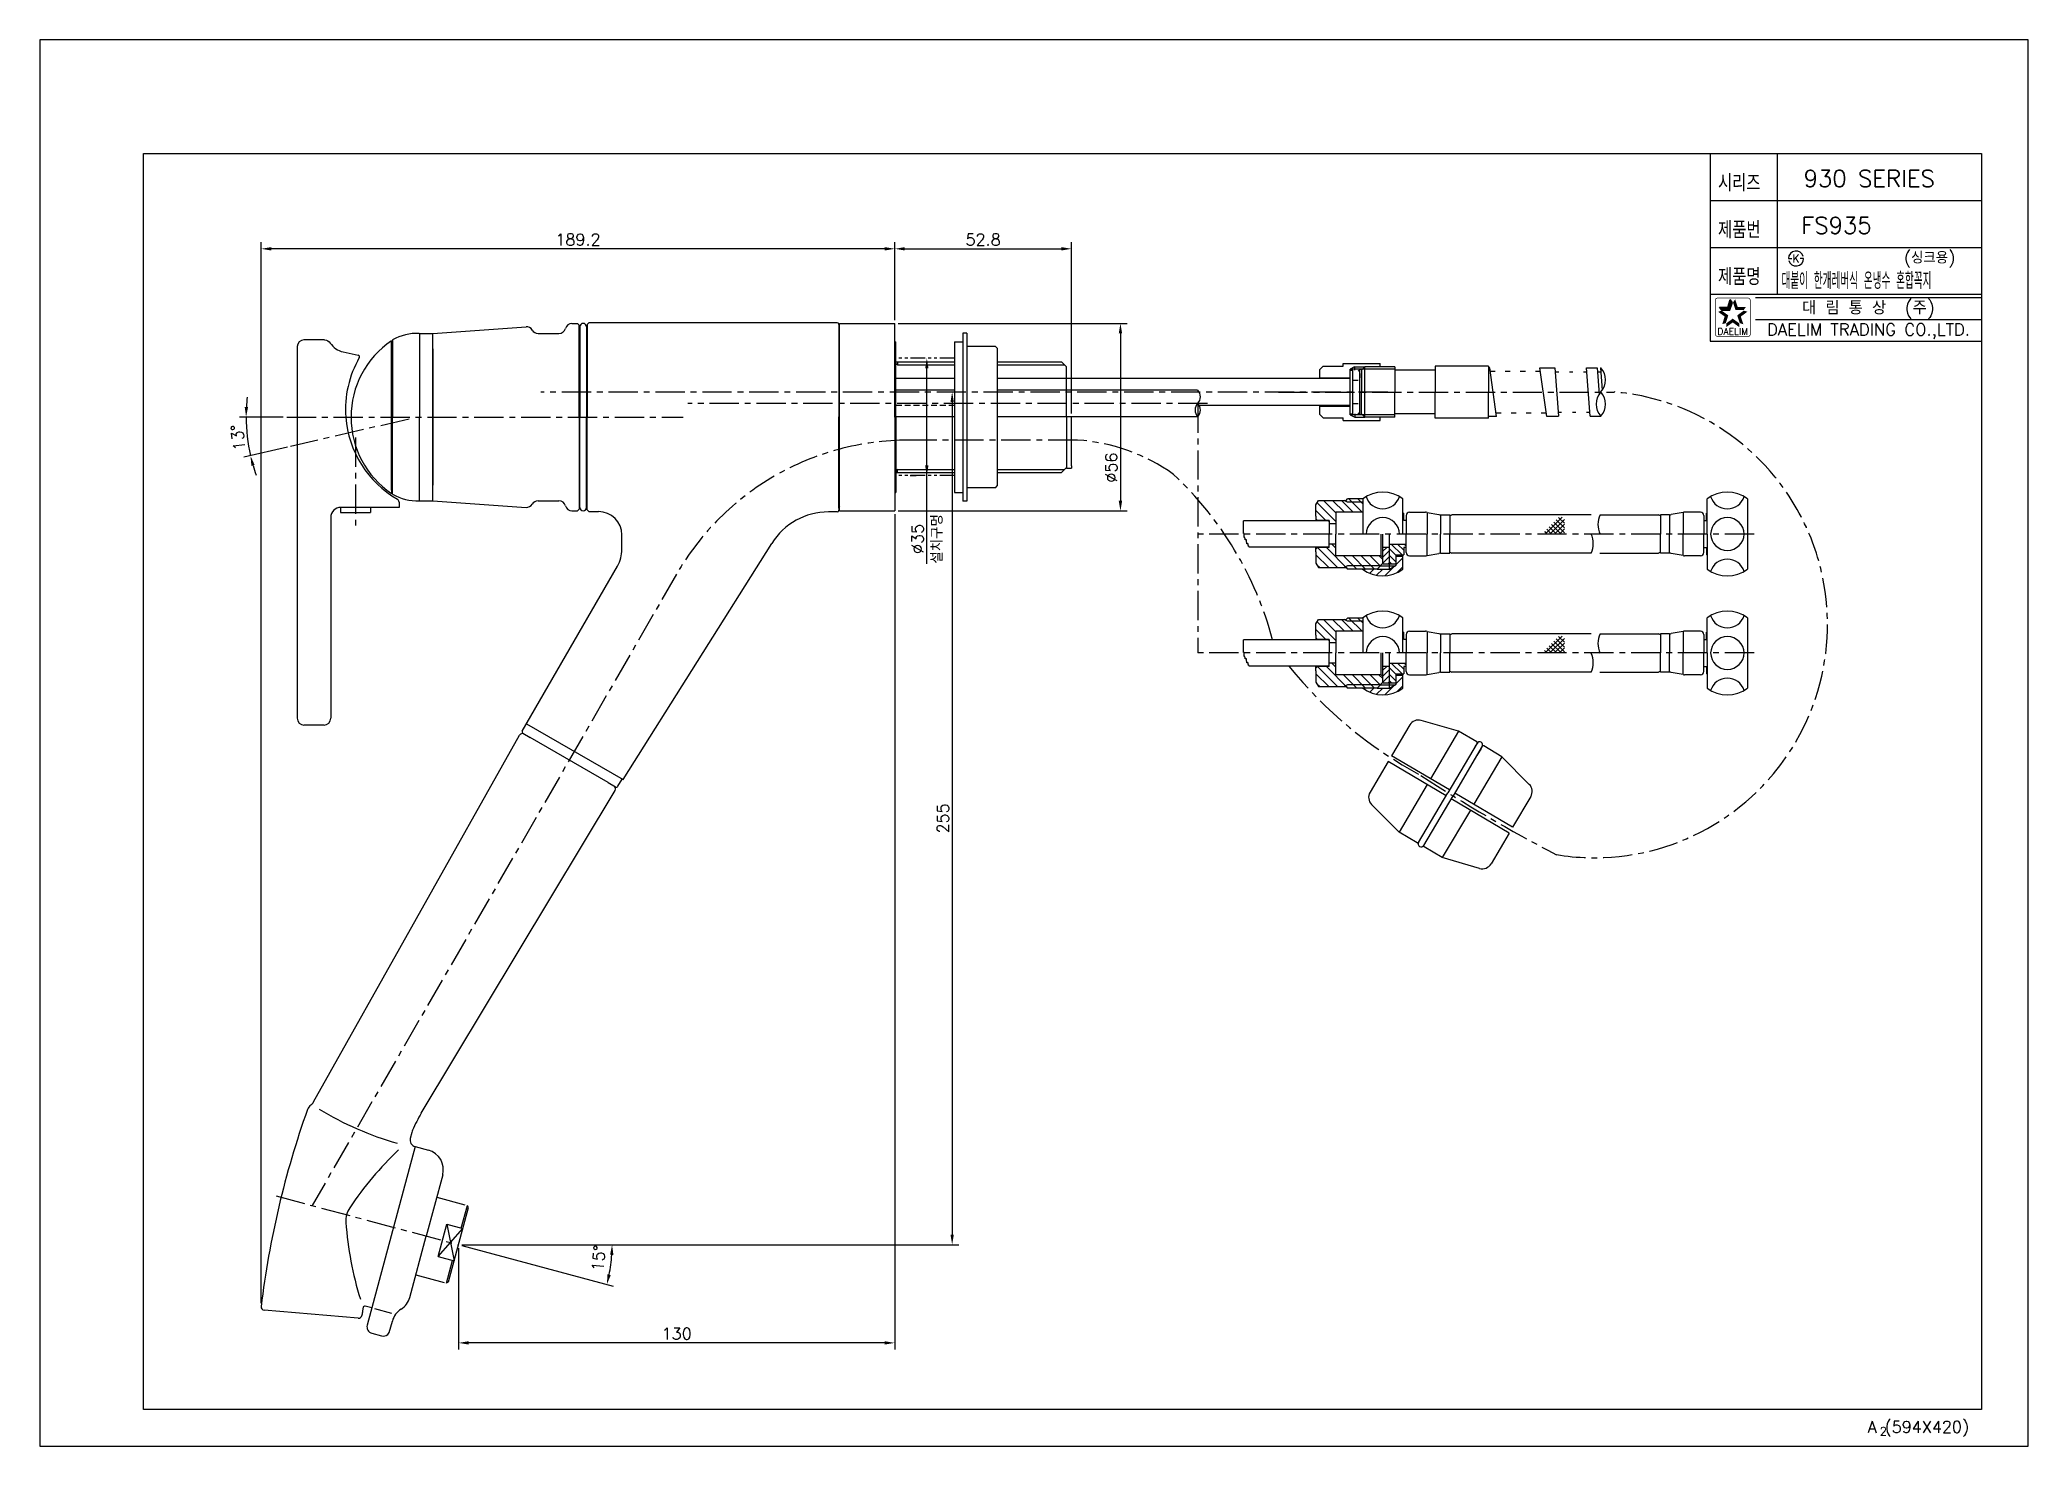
# Model space of a CAD drawing. Extents: x 4297 to 4891, y 1438 to 1858.
import ezdxf
from ezdxf.enums import TextEntityAlignment as Align

# ---------------------------------------------------------------- set-up
doc = ezdxf.new("R2010")
doc.units = 0
doc.header["$LTSCALE"] = 7
doc.header["$MEASUREMENT"] = 0
doc.header["$PDSIZE"] = -10
for name, pattern in [('CENTER', [2, 1.25, -0.25, 0.25, -0.25]), ('HIDDEN', [0.375, 0.25, -0.125]), ('PHANTOM', [2.5, 1.25, -0.25, 0.25, -0.25, 0.25, -0.25])]:
    doc.linetypes.add(name, pattern=pattern)
doc.layers.get('0').update_dxf_attribs({"color": 2, "linetype": 'CONTINUOUS'})
for name, color, linetype in [('CL', 1, 'CENTER'), ('DIM', 2, 'CONTINUOUS'), ('DWG', 7, 'CONTINUOUS'), ('PH', 3, 'PHANTOM')]:
    doc.layers.add(name, color=color, linetype=linetype)
doc.styles.add('GHS', font='ROMANS', dxfattribs={"bigfont": 'GHS'})
doc.styles.add('HAN', font='TXT.shx', dxfattribs={"bigfont": 'GHS.shx'})
doc.styles.add('ROMANS', font='romans')

# ---------------------------------------------------------------- blocks, each defined once
blk = doc.blocks.new('KS')
at = {"layer": 'DIM'}
for p, q in [((-2.25, 0), (-1.75, 0)), ((-1.75, 0), (-1.25, 0)), ((1.75, 0), (1.25, 0)), ((2.25, 0), (1.75, 0))]:
    blk.add_line(p, q, dxfattribs=at)
for start, end in [(15, 180), (195, 0)]:
    blk.add_arc((0, 0), 2.25, start, end, dxfattribs=at)
at = {"layer": 'DIM', "style": 'HAN'}
blk.add_text('K', height=2.39, dxfattribs=at).set_placement((0, 0), align=Align.MIDDLE)
blk = doc.blocks.new('BORDER')
for p, q in [((1, 1), (0, 1)), ((0, 1), (0, 0)), ((1, 0), (1, 1)), ((0, 0), (1, 0))]:
    blk.add_line(p, q)
blk = doc.blocks.new('양식')
at = {"color": 4}
for p, q in [((1219, 386), (1768, 386)), ((1219, 11), (1219, 386)), ((1768, 386), (1768, 11)), ((1768, 11), (1219, 11))]:
    blk.add_line(p, q, dxfattribs=at)
at = {"color": 7}
for p, q in [((1687, 386), (1687, 330)), ((1707, 386), (1707, 344)), ((1687, 372), (1768, 372)), ((1687, 358), (1768, 358)), ((1687, 344), (1768, 344)), ((1687, 330), (1768, 330))]:
    blk.add_line(p, q, dxfattribs=at)
at = {"color": 2}
for p, q in [((1689.81, 340.18), (1692.24, 340.18)), ((1690.48, 339.27), (1689.81, 340.18)), ((1690.48, 339.27), (1692.9, 339.27)), ((1692.24, 340.18), (1692.99, 342.49)), ((1692.9, 339.27), (1693.65, 341.57)), ((1693.65, 341.57), (1692.99, 342.49))]:
    blk.add_line(p, q, dxfattribs=at)
at = {"color": 2, "linetype": 'Continuous'}
for p, q in [((1700.5, 343), (1768, 343)), ((1700.5, 336.5), (1768, 336.5))]:
    blk.add_line(p, q, dxfattribs=at)
at = {"color": 2, "linetype": 'Continuous', "const_width": 0.2}
for points in [[(1688.48, 342.13, -0.414214), (1689.23, 342.88)], [(1688.48, 332.13), (1688.48, 342.13, -1)], [(1689.23, 342.88), (1698.23, 342.88, -0.414214), (1698.98, 342.13, 0.043396)], [(1698.98, 342.13), (1698.98, 332.13, -0.414214), (1698.23, 331.38)], [(1698.23, 331.38), (1689.48, 331.38, -0.414214), (1688.48, 332.13, 0.672398)]]:
    blk.add_lwpolyline(points, format="xyb", dxfattribs=at)
at = {"color": 2}
for points in [[(1691.32, 337.35), (1692.4, 337.7), (1689.36, 338.78), (1690.43, 339.13)], [(1689.81, 340.18), (1690.48, 339.27), (1692.24, 340.18), (1692.9, 339.27)], [(1692.24, 340.18), (1692.9, 339.27), (1692.99, 342.49), (1693.65, 341.57)], [(1694.47, 342.49), (1693.8, 341.57), (1695.22, 340.18), (1694.55, 339.27)], [(1695.22, 340.18), (1694.55, 339.27), (1697.64, 340.18), (1696.98, 339.27)], [(1698.1, 338.78), (1697.02, 339.13), (1696.14, 337.35), (1695.06, 337.7)], [(1690.57, 335.05), (1691.65, 335.4), (1691.32, 337.35), (1692.4, 337.7)], [(1693.73, 335.6), (1693.73, 336.73), (1691.77, 334.18), (1691.77, 335.31)], [(1695.69, 334.18), (1695.69, 335.31), (1693.73, 335.6), (1693.73, 336.73)], [(1696.14, 337.35), (1695.06, 337.7), (1696.89, 335.05), (1695.81, 335.4)]]:
    blk.add_solid(points, dxfattribs=at)
at = {"xscale": 594, "yscale": 420, "zscale": 594}
blk.add_blockref('BORDER', (1188, 0), dxfattribs=at)
at = {"layer": 'DIM', "color": 4}
blk.add_blockref('KS', (1712.63, 354.68), dxfattribs=at)
at = {"color": 7, "linetype": 'Continuous'}
for s, height, style, p in [('대 림 통 상  (주)', 4, 'GHS', (1734.26, 339.7)), ('DAELIM TRADING CO.,LTD.', 3.6, 'ROMANS', (1734.26, 332.93))]:
    blk.add_text(s, height=height, dxfattribs=dict(at, style=style)).set_placement(p, align=Align.MIDDLE)
at = {"color": 2, "linetype": 'Continuous', "style": 'ROMANS'}
blk.add_text('DAELIM', height=2, dxfattribs=at).set_placement((1693.73, 331.93), align=Align.CENTER)
at = {"color": 7, "style": 'GHS'}
for s, height, p in [('A (594X420)', 3.5, (1734.01, 4.03)), ('2', 2.5, (1737.67, 3.19))]:
    blk.add_text(s, height=height, dxfattribs=at).set_placement(p)
at = {"layer": 'DIM', "style": 'GHS', "width": 0.8}
for s, p in [('시리즈', (1689.34, 374.73)), ('제품번', (1689.34, 360.73)), ('제품명', (1689.34, 346.73))]:
    blk.add_text(s, height=5, dxfattribs=at).set_placement(p)
blk = doc.blocks.new('wt')
at = {"layer": 'DWG'}
for p, q in [((10.68, 42), (0, 42)), ((10.68, 21.9), (10.68, 42)), ((12.68, 21.9), (12.68, 42)), ((23.34, 42), (12.68, 42)), ((-2.9, 39.75), (-5.82, 28.5)), ((29.18, 28.5), (26.27, 39.75)), ((10.68, 28.5), (-5.82, 28.5)), ((-5.82, 22.2), (-5.82, 28.5)), ((29.18, 28.5), (12.68, 28.5)), ((29.18, 22.2), (29.18, 28.5)), ((-5.82, 13.5), (-5.82, 19.8)), ((-5.52, 21.9), (11.68, 21.9)), ((-5.52, 20.1), (11.68, 20.1)), ((10.68, 0), (10.68, 20.1)), ((28.88, 21.9), (11.68, 21.9)), ((28.88, 20.1), (11.68, 20.1)), ((12.68, 0), (12.68, 20.1)), ((28.18, 21.9), (25.68, 21.9)), ((28.18, 20.1), (25.68, 20.1)), ((29.18, 13.5), (29.18, 19.8)), ((-2.9, 2.25), (-5.82, 13.5)), ((10.68, 13.5), (-5.82, 13.5)), ((29.18, 13.5), (12.68, 13.5)), ((29.18, 13.5), (26.24, 2.24)), ((10.68, 0), (0, 0)), ((23.34, 0), (12.68, 0))]:
    blk.add_line(p, q, dxfattribs=at)
for centre, radius, start, end in [((0, 39), 3, 90, 165.46554), ((23.36, 39), 3, 14.51343, 90), ((-5.49, 21), 0.9, 90, 270), ((-5.52, 22.2), 0.3, 180, 270), ((-5.52, 19.8), 0.3, 90, 180), ((28.85, 21), 0.9, 270, 90), ((28.88, 22.2), 0.3, 270, 0), ((28.88, 19.8), 0.3, 0, 90), ((0, 3), 3, 194.53446, 270), ((23.34, 3), 3, 270, 345.38886)]:
    blk.add_arc(centre, radius, start, end, dxfattribs=at)

msp = doc.modelspace()

# ---------------------------------------------------------------- hatches: boundary and pattern name
at = {"layer": 'DWG'}
h = msp.add_hatch(dxfattribs=at)
h.set_pattern_fill('ANSI31', color=2, scale=15, angle=90, style=0)
h.set_pattern_definition([(135, (6264.3241, -6.4046), (-1.3258252, -1.3258252), [])])
h.paths.add_polyline_path([(4678.94, 1706.26), (4678.44, 1705.76), (4678.44, 1705.01), (4678.44, 1701.61), (4679.21, 1700.27), (4686.88, 1700.27), (4687.84, 1700.83), (4697.7, 1700.83), (4698.44, 1701.56), (4698.44, 1703.31), (4697.94, 1703.81), (4684.44, 1703.81), (4684.44, 1707.31), (4682.44, 1707.31), (4682.44, 1706.26)])
h.paths.add_polyline_path([(4687.84, 1700.83), (4686.88, 1700.27), (4687.44, 1700.27), (4687.84, 1699.86), (4696.74, 1699.86), (4697.7, 1700.83)])
h.paths.add_polyline_path([(4687.84, 1720.77), (4687.44, 1720.36), (4686.88, 1720.36), (4687.84, 1719.8), (4692.43, 1719.8), (4692.43, 1720.77)])
h.paths.add_polyline_path([(4687.84, 1719.8), (4686.88, 1720.36), (4679.21, 1720.36), (4678.44, 1719.01), (4678.44, 1715.61), (4678.44, 1714.86), (4678.94, 1714.36), (4682.44, 1714.36), (4682.44, 1713.31), (4684.44, 1713.31), (4684.44, 1716.81), (4692.43, 1716.81), (4692.43, 1719.8)])
h = msp.add_hatch(dxfattribs=at)
h.set_pattern_fill('ANSI31', color=2, scale=10, angle=180, style=0)
h.set_pattern_definition([(225, (6264.3241, -6.4046), (0.8838835, -0.8838835), [])])
h.paths.add_polyline_path([(4698.44, 1701.31), (4700.44, 1701.31), (4700.44, 1706.31), (4698.44, 1706.31)])
h = msp.add_hatch(dxfattribs=at)
h.set_pattern_fill('ANSI31', color=2, scale=15, angle=180, style=0)
h.set_pattern_definition([(225, (6264.3241, -6.4046), (1.3258252, -1.3258252), [])])
h.paths.add_polyline_path([(4704.43, 1699.81), (4704.43, 1703.56), (4702.43, 1703.56), (4702.43, 1701.01), (4700.44, 1699.86), (4696.74, 1699.86), (4692.37, 1699.86, 0.335545)])
h = msp.add_hatch(dxfattribs=at)
h.set_pattern_fill('ANSI31', color=2, scale=15, angle=90, style=0)
h.set_pattern_definition([(135, (6264.3241, -41.9427), (-1.3258252, -1.3258252), [])])
h.paths.add_polyline_path([(4678.94, 1670.73), (4678.44, 1670.23), (4678.44, 1669.48), (4678.44, 1666.08), (4679.21, 1664.73), (4686.88, 1664.73), (4687.84, 1665.29), (4697.7, 1665.29), (4698.44, 1666.02), (4698.44, 1667.78), (4697.94, 1668.28), (4684.44, 1668.28), (4684.44, 1671.78), (4682.44, 1671.78), (4682.44, 1670.73)])
h.paths.add_polyline_path([(4687.84, 1665.29), (4686.88, 1664.73), (4687.44, 1664.73), (4687.84, 1664.32), (4696.74, 1664.32), (4697.7, 1665.29)])
h.paths.add_polyline_path([(4687.84, 1685.23), (4687.44, 1684.82), (4686.88, 1684.82), (4687.84, 1684.26), (4692.43, 1684.26), (4692.43, 1685.23)])
h.paths.add_polyline_path([(4687.84, 1684.26), (4686.88, 1684.82), (4679.21, 1684.82), (4678.44, 1683.48), (4678.44, 1680.08), (4678.44, 1679.33), (4678.94, 1678.83), (4682.44, 1678.83), (4682.44, 1677.78), (4684.44, 1677.78), (4684.44, 1681.28), (4692.43, 1681.28), (4692.43, 1684.26)])
h = msp.add_hatch(dxfattribs=at)
h.set_pattern_fill('ANSI31', color=2, scale=10, angle=180, style=0)
h.set_pattern_definition([(225, (6264.3241, -41.9427), (0.8838835, -0.8838835), [])])
h.paths.add_polyline_path([(4698.44, 1665.78), (4700.44, 1665.78), (4700.44, 1670.78), (4698.44, 1670.78)])
h = msp.add_hatch(dxfattribs=at)
h.set_pattern_fill('ANSI31', color=2, scale=15, angle=180, style=0)
h.set_pattern_definition([(225, (6264.3241, -41.9427), (1.3258252, -1.3258252), [])])
h.paths.add_polyline_path([(4704.43, 1664.28), (4704.43, 1668.03), (4702.43, 1668.03), (4702.43, 1665.47), (4700.44, 1664.32), (4696.74, 1664.32), (4692.37, 1664.32, 0.335545)])

# ---------------------------------------------------------------- linework, layer by layer
at = {"layer": 'CL'}
for p, q in [((4699.92, 1752.72), (4446.89, 1752.72)), ((4667.23, 1752.72), (4767.55, 1752.72)), ((4646.08, 1749.3), (4490.86, 1749.3)), ((4643.15, 1749.3), (4643.15, 1674.78)), ((4371.02, 1745.22), (4489.46, 1745.22)), ((4407.6, 1744.63), (4372.16, 1736.45)), ((4391.56, 1739.09), (4391.56, 1711.73)), ((4607.2, 1738.36), (4556.76, 1738.36)), ((4809.35, 1710.31), (4643.15, 1710.31)), ((4487.48, 1698.36), (4378.6, 1509.78)), ((4809.35, 1674.78), (4643.15, 1674.78)), ((4367.89, 1512.65), (4422.35, 1498.06))]:
    msp.add_line(p, q, dxfattribs=at)
for centre, radius, start, end in [((4761.61, 1683.31), 69.67, 260.65425, 85.10994), ((4556.76, 1658.36), 80, 90, 150), ((4603.47, 1682.6), 55.89, 54.55629, 86.17243), ((4564.79, 1651.92), 104.22, 14.90385, 46.98898), ((4771.72, 1753.37), 130.73, 219.15006, 241.74632), ((4970.21, 2037.35), 476.57, 236.88227, 242.51892)]:
    msp.add_arc(centre, radius, start, end, dxfattribs=at)
at = {"layer": 'DIM'}
for p, q in [((4363.39, 1480.66), (4363.39, 1797.48)), ((4549.64, 1795.48), (4366.39, 1795.48)), ((4552.64, 1774.22), (4552.64, 1797.48)), ((4552.64, 1774.22), (4552.64, 1797.48)), ((4555.64, 1795.48), (4602.44, 1795.48)), ((4605.44, 1746.32), (4605.44, 1797.48)), ((4553.64, 1773.22), (4622.06, 1773.22)), ((4620.06, 1770.22), (4620.06, 1720.22)), ((4562.22, 1701.39), (4562.22, 1759.8)), ((4569.79, 1749.72), (4569.79, 1501.06)), ((4369.91, 1745.22), (4356.87, 1745.22)), ((4371.19, 1736.23), (4358.23, 1733.24)), ((4557.29, 1727.8), (4559.01, 1727.8)), ((4553.64, 1717.22), (4622.06, 1717.22)), ((4552.64, 1716.22), (4552.64, 1466.76)), ((4416.23, 1494.52), (4423.64, 1502.89)), ((4418.82, 1504.18), (4421.06, 1493.23)), ((4422.35, 1497.06), (4422.35, 1466.76)), ((4423.32, 1497.8), (4468.57, 1485.67)), ((4423.35, 1498.06), (4571.79, 1498.06)), ((4549.64, 1468.76), (4425.35, 1468.76))]:
    msp.add_line(p, q, dxfattribs=at)
for centre, radius, start, end in [((4410.14, 1745.22), 51.28, 173.29462, 176.64731), ((4410.14, 1745.22), 51.28, 180, 193), ((4410.14, 1745.22), 51.28, 196.35269, 199.70538), ((4422.35, 1498.06), 45.85, 348.74975, 356.25025)]:
    msp.add_arc(centre, radius, start, end, dxfattribs=at)
for points in [[(4366.39, 1795.98), (4366.39, 1794.98), (4363.39, 1795.48)], [(4549.64, 1795.98), (4549.64, 1794.98), (4552.64, 1795.48)], [(4555.64, 1795.98), (4555.64, 1794.98), (4552.64, 1795.48)], [(4602.44, 1795.98), (4602.44, 1794.98), (4605.44, 1795.48)], [(4619.56, 1770.22), (4620.56, 1770.22), (4620.06, 1773.22)], [(4561.72, 1759.8), (4562.72, 1759.8), (4562.22, 1762.8)], [(4569.29, 1749.72), (4570.29, 1749.72), (4569.79, 1752.72)], [(4359.46, 1748.21), (4358.46, 1748.24), (4358.87, 1745.22)], [(4360.46, 1730.66), (4361.43, 1730.91), (4360.18, 1733.69)], [(4561.72, 1730.8), (4562.72, 1730.8), (4562.22, 1727.8)], [(4619.56, 1720.22), (4620.56, 1720.22), (4620.06, 1717.22)], [(4467.6, 1495.07), (4468.6, 1495.04), (4468.2, 1498.06)], [(4569.29, 1501.06), (4570.29, 1501.06), (4569.79, 1498.06)], [(4467.8, 1489), (4466.83, 1489.23), (4466.64, 1486.19)], [(4425.35, 1469.26), (4425.35, 1468.26), (4422.35, 1468.76)], [(4549.64, 1469.26), (4549.64, 1468.26), (4552.64, 1468.76)]]:
    msp.add_solid(points, dxfattribs=at)
at = {"layer": 'DWG'}
for p, q in [((4410.64, 1770.22), (4414.64, 1770.22)), ((4410.64, 1770.22), (4410.64, 1745.22)), ((4414.64, 1770.22), (4442.5, 1772.17)), ((4414.64, 1745.22), (4414.64, 1770.22)), ((4414.64, 1767.12), (4414.64, 1770.22)), ((4446.07, 1770.22), (4452.34, 1770.22)), ((4456.21, 1773.22), (4457.84, 1773.22)), ((4458.34, 1772.72), (4457.84, 1773.22)), ((4458.34, 1745.22), (4458.34, 1772.72)), ((4458.54, 1772.22), (4458.54, 1745.22)), ((4460.54, 1772.22), (4460.54, 1745.22)), ((4460.74, 1772.92), (4461.24, 1773.42)), ((4460.74, 1772.92), (4460.74, 1745.22)), ((4535.44, 1773.42), (4461.24, 1773.42)), ((4535.94, 1772.92), (4535.94, 1771.42)), ((4535.94, 1772.32), (4535.94, 1770.87)), ((4535.94, 1771.62), (4535.94, 1745.3)), ((4536.14, 1745.22), (4536.14, 1773.22)), ((4552.64, 1745.22), (4552.64, 1773.22)), ((4573.01, 1770.3), (4573.01, 1720.15)), ((4574.21, 1770.3), (4573.01, 1770.3)), ((4574.21, 1770.3), (4574.21, 1720.15)), ((4374.16, 1766.27), (4374.16, 1655.27)), ((4382.34, 1768.27), (4376.16, 1768.27)), ((4402.34, 1745.22), (4402.34, 1768.02)), ((4402.34, 1767.07), (4402.64, 1767.07)), ((4402.64, 1768.27), (4402.64, 1745.22)), ((4414.64, 1745.22), (4414.64, 1765.57)), ((4414.64, 1765.57), (4414.64, 1745.22)), ((4414.64, 1720.22), (4414.64, 1765.22)), ((4552.94, 1745.22), (4552.94, 1767.72)), ((4570.51, 1767.72), (4570.51, 1722.72)), ((4570.51, 1767.72), (4573.01, 1767.72)), ((4582.71, 1766.3), (4574.21, 1766.3)), ((4582.71, 1766.3), (4583.21, 1765.8)), ((4583.21, 1765.8), (4583.21, 1724.65)), ((4552.94, 1761.72), (4570.51, 1761.72)), ((4553.44, 1761.72), (4553.44, 1760.82)), ((4583.21, 1761.72), (4602.44, 1761.72)), ((4603.94, 1760.22), (4602.44, 1761.72)), ((4603.94, 1745.32), (4603.94, 1760.22)), ((4679.64, 1759.47), (4680.64, 1760.47)), ((4679.64, 1756.72), (4679.64, 1759.47)), ((4680.64, 1760.47), (4686.64, 1760.47)), ((4686.64, 1761.22), (4697.64, 1761.22)), ((4686.64, 1760.47), (4686.64, 1761.22)), ((4692.34, 1759.5), (4688.64, 1759.5)), ((4688.64, 1752.72), (4688.64, 1759.5)), ((4688.64, 1759.27), (4689.44, 1759.27)), ((4689.44, 1746.17), (4689.44, 1759.27)), ((4690, 1760.2), (4690, 1759.22)), ((4691.54, 1759.45), (4691.04, 1758.95)), ((4692.04, 1759.45), (4691.54, 1759.45)), ((4691.54, 1745.95), (4691.54, 1759.45)), ((4693.04, 1760.2), (4692.04, 1759.2)), ((4692.04, 1759.45), (4692.04, 1752.72)), ((4702.04, 1760.2), (4693.04, 1760.2)), ((4693.04, 1745.2), (4693.04, 1760.2)), ((4697.64, 1760.2), (4697.64, 1761.22)), ((4702.04, 1760.2), (4702.04, 1752.72)), ((4714.04, 1759.2), (4702.04, 1759.2)), ((4714.04, 1760.45), (4714.04, 1752.72)), ((4730.04, 1760.45), (4714.04, 1760.45)), ((4730.04, 1760.45), (4730.04, 1752.72)), ((4730.38, 1759.95), (4730.04, 1759.95)), ((4732.42, 1745.45), (4730.38, 1759.95)), ((4730.49, 1758.95), (4732, 1758.95)), ((4735, 1758.95), (4736.51, 1758.95)), ((4739.51, 1758.95), (4741.02, 1758.95)), ((4744.02, 1758.95), (4745.53, 1758.95)), ((4745.39, 1759.97), (4749.87, 1759.97)), ((4747.43, 1745.45), (4745.39, 1759.97)), ((4749.87, 1759.97), (4750.94, 1745.47)), ((4749.96, 1758.72), (4750.97, 1758.72)), ((4754.18, 1758.72), (4755.18, 1758.72)), ((4758.39, 1758.72), (4759.39, 1758.72)), ((4760.36, 1745.47), (4759.3, 1759.97)), ((4759.3, 1759.97), (4762.51, 1759.97)), ((4762.51, 1759.97), (4763.08, 1752.11)), ((4762.6, 1758.72), (4763.6, 1758.72)), ((4763.51, 1759.97), (4763.57, 1759.97)), ((4763.51, 1759.97), (4764, 1753.25)), ((4570.51, 1756.72), (4552.94, 1756.72)), ((4570.51, 1753.3), (4552.94, 1753.3)), ((4688.64, 1756.72), (4583.21, 1756.72)), ((4643.12, 1753.3), (4583.21, 1753.3)), ((4679.64, 1757), (4688.64, 1757)), ((4688.64, 1745.9), (4688.64, 1752.72)), ((4691.04, 1756.2), (4689.44, 1756.2)), ((4692.04, 1756.95), (4692.04, 1758.2)), ((4692.04, 1745.95), (4692.04, 1752.72)), ((4702.04, 1745.2), (4702.04, 1752.72)), ((4714.04, 1744.95), (4714.04, 1752.72)), ((4730.04, 1744.95), (4730.04, 1752.72)), ((4688.64, 1748.72), (4643.57, 1748.72)), ((4679.64, 1745.97), (4679.64, 1748.72)), ((4679.64, 1748.45), (4688.64, 1748.45)), ((4691.04, 1749.21), (4689.44, 1749.21)), ((4691.54, 1745.95), (4691.04, 1746.45)), ((4692.04, 1746.2), (4692.04, 1748.45)), ((4732.25, 1746.45), (4733.76, 1746.45)), ((4736.76, 1746.45), (4738.27, 1746.45)), ((4741.27, 1746.45), (4742.78, 1746.45)), ((4745.78, 1746.45), (4747.29, 1746.45)), ((4750.85, 1746.72), (4751.85, 1746.72)), ((4755.06, 1746.72), (4756.06, 1746.72)), ((4759.27, 1746.72), (4760.27, 1746.72)), ((4402.34, 1723.37), (4402.34, 1745.22)), ((4402.64, 1722.18), (4402.64, 1745.22)), ((4410.64, 1720.22), (4410.64, 1745.22)), ((4414.64, 1745.22), (4414.64, 1724.87)), ((4414.64, 1724.87), (4414.64, 1745.22)), ((4458.34, 1745.22), (4458.34, 1717.72)), ((4458.54, 1718.22), (4458.54, 1745.22)), ((4460.54, 1718.22), (4460.54, 1745.22)), ((4460.74, 1717.52), (4460.74, 1745.22)), ((4535.94, 1718.82), (4535.94, 1745.3)), ((4536.14, 1717.22), (4536.14, 1745.3)), ((4552.64, 1745.3), (4552.64, 1717.22)), ((4570.51, 1745.31), (4552.94, 1745.3)), ((4552.94, 1745.3), (4552.94, 1722.72)), ((4643.15, 1745.33), (4583.21, 1745.31)), ((4603.94, 1745.32), (4603.94, 1730.22)), ((4605.44, 1730.72), (4605.44, 1745.32)), ((4679.64, 1745.97), (4680.64, 1744.97)), ((4680.64, 1744.97), (4686.64, 1744.97)), ((4686.64, 1744.22), (4686.64, 1744.97)), ((4686.64, 1744.22), (4697.64, 1744.22)), ((4688.64, 1746.17), (4689.44, 1746.17)), ((4692.34, 1745.9), (4688.64, 1745.9)), ((4690.1, 1746.22), (4690.1, 1745.2)), ((4692.04, 1745.95), (4691.54, 1745.95)), ((4693.04, 1745.2), (4692.04, 1746.2)), ((4702.04, 1745.2), (4693.04, 1745.2)), ((4697.64, 1744.22), (4697.64, 1745.2)), ((4714.04, 1746.2), (4702.04, 1746.2)), ((4730.04, 1744.95), (4714.04, 1744.95)), ((4732.42, 1745.45), (4730.04, 1745.45)), ((4747.43, 1745.47), (4750.94, 1745.47)), ((4760.36, 1745.47), (4763.57, 1745.47)), ((4552.94, 1728.72), (4570.51, 1728.72)), ((4553.44, 1728.72), (4553.44, 1729.62)), ((4583.21, 1728.72), (4602.44, 1728.72)), ((4603.94, 1730.22), (4602.44, 1728.72)), ((4603.94, 1730.72), (4603.94, 1729.97)), ((4603.94, 1729.97), (4605.44, 1729.97)), ((4605.44, 1730.72), (4605.44, 1729.97)), ((4402.34, 1725.92), (4402.34, 1722.42)), ((4402.34, 1723.37), (4402.64, 1723.37)), ((4570.51, 1722.72), (4573.01, 1722.72)), ((4582.71, 1724.15), (4574.21, 1724.15)), ((4582.71, 1724.15), (4583.21, 1724.65)), ((4387.06, 1718.27), (4387.06, 1716.77)), ((4387.06, 1716.77), (4396.06, 1716.77)), ((4404.56, 1718.27), (4387.16, 1718.27)), ((4396.06, 1718.27), (4396.06, 1716.77)), ((4404.56, 1719.84), (4404.56, 1718.27)), ((4410.64, 1720.22), (4414.64, 1720.22)), ((4414.64, 1720.22), (4442.5, 1718.27)), ((4446.07, 1720.22), (4452.34, 1720.22)), ((4456.21, 1717.22), (4457.84, 1717.22)), ((4458.34, 1717.72), (4457.84, 1717.22)), ((4460.74, 1717.52), (4461.24, 1717.02)), ((4461.24, 1717.02), (4464.14, 1717.02)), ((4535.44, 1716.92), (4532.84, 1716.92)), ((4535.94, 1718.02), (4535.94, 1719.57)), ((4535.94, 1718.92), (4535.94, 1717.42)), ((4574.21, 1720.15), (4573.01, 1720.15)), ((4678.44, 1719.01), (4679.21, 1720.36)), ((4678.44, 1715.61), (4678.44, 1719.01)), ((4679.21, 1720.36), (4687.44, 1720.36)), ((4692.43, 1716.81), (4684.44, 1716.81)), ((4684.44, 1716.81), (4684.44, 1710.31)), ((4687.44, 1720.36), (4687.84, 1720.77)), ((4692.43, 1720.77), (4687.84, 1720.77)), ((4692.43, 1720.81), (4692.43, 1710.31)), ((4704.43, 1710.31), (4704.43, 1720.81)), ((4711.66, 1716.77), (4711.66, 1710.31)), ((4788.12, 1716.77), (4788.12, 1710.31)), ((4795.35, 1710.31), (4795.35, 1720.81)), ((4807.35, 1720.81), (4807.35, 1699.81)), ((4384.16, 1715.27), (4384.16, 1655.27)), ((4682.14, 1714.26), (4656.83, 1714.26)), ((4678.44, 1715.61), (4678.44, 1714.26)), ((4678.44, 1714.86), (4678.94, 1714.36)), ((4682.44, 1714.36), (4678.94, 1714.36)), ((4678.94, 1714.36), (4678.94, 1714.26)), ((4682.44, 1714.36), (4682.44, 1710.31)), ((4684.44, 1713.31), (4682.44, 1713.31)), ((4704.43, 1716.56), (4704.68, 1716.56)), ((4704.68, 1714.31), (4704.68, 1716.56)), ((4715.66, 1716.06), (4715.66, 1710.31)), ((4784.12, 1716.06), (4784.12, 1710.31)), ((4795.35, 1716.56), (4795.1, 1716.56)), ((4795.1, 1714.31), (4795.1, 1716.56)), ((4471.14, 1705.74), (4471.14, 1710.02)), ((4471.5, 1636.97), (4515.88, 1707.52)), ((4682.14, 1706.36), (4658.53, 1706.36)), ((4678.44, 1705.01), (4678.44, 1706.36)), ((4678.44, 1705.76), (4678.94, 1706.26)), ((4678.44, 1705.01), (4678.44, 1701.61)), ((4678.94, 1706.26), (4678.94, 1706.36)), ((4682.44, 1706.26), (4678.94, 1706.26)), ((4682.44, 1706.26), (4682.44, 1710.31)), ((4684.44, 1707.31), (4682.44, 1707.31)), ((4684.44, 1703.81), (4684.44, 1710.31)), ((4697.94, 1703.81), (4697.94, 1710.31)), ((4698.44, 1701.31), (4698.44, 1710.31)), ((4698.44, 1701.56), (4698.44, 1710.31)), ((4700.44, 1700.96), (4700.44, 1710.31)), ((4700.44, 1707.31), (4705.43, 1707.31)), ((4704.68, 1706.31), (4704.68, 1704.06)), ((4711.66, 1703.86), (4711.66, 1710.31)), ((4715.66, 1704.56), (4715.66, 1710.31)), ((4784.12, 1704.56), (4784.12, 1710.31)), ((4788.12, 1703.86), (4788.12, 1710.31)), ((4795.1, 1706.31), (4795.1, 1704.06)), ((4795.35, 1710.31), (4795.35, 1699.81)), ((4441.36, 1651.48), (4469.8, 1700.74)), ((4678.44, 1701.61), (4679.21, 1700.27)), ((4679.21, 1700.27), (4687.44, 1700.27)), ((4697.94, 1703.81), (4684.44, 1703.81)), ((4687.44, 1700.27), (4687.84, 1699.86)), ((4696.74, 1699.86), (4687.84, 1699.86)), ((4698.44, 1701.56), (4696.74, 1699.86)), ((4697.7, 1700.83), (4702.11, 1700.83)), ((4697.94, 1703.81), (4698.44, 1703.31)), ((4700.44, 1699.86), (4700.44, 1700.96)), ((4702.43, 1701.01), (4702.43, 1704.06)), ((4702.43, 1704.06), (4704.68, 1704.06)), ((4704.43, 1703.56), (4702.43, 1703.56)), ((4704.43, 1699.81), (4704.43, 1704.06)), ((4795.35, 1704.06), (4795.1, 1704.06)), ((4678.44, 1683.48), (4679.21, 1684.82)), ((4678.44, 1680.08), (4678.44, 1683.48)), ((4679.21, 1684.82), (4687.44, 1684.82)), ((4692.43, 1681.28), (4684.44, 1681.28)), ((4684.44, 1681.28), (4684.44, 1674.78)), ((4687.44, 1684.82), (4687.84, 1685.23)), ((4692.43, 1685.23), (4687.84, 1685.23)), ((4692.43, 1685.28), (4692.43, 1674.78)), ((4704.43, 1674.78), (4704.43, 1685.28)), ((4704.43, 1681.03), (4704.68, 1681.03)), ((4704.68, 1678.78), (4704.68, 1681.03)), ((4711.66, 1681.23), (4711.66, 1674.78)), ((4788.12, 1681.23), (4788.12, 1674.78)), ((4795.35, 1681.03), (4795.1, 1681.03)), ((4795.1, 1678.78), (4795.1, 1681.03)), ((4795.35, 1674.78), (4795.35, 1685.28)), ((4807.35, 1685.28), (4807.35, 1664.28)), ((4682.14, 1678.73), (4656.83, 1678.73)), ((4678.44, 1680.08), (4678.44, 1678.73)), ((4678.44, 1679.33), (4678.94, 1678.83)), ((4682.44, 1678.83), (4678.94, 1678.83)), ((4678.94, 1678.83), (4678.94, 1678.73)), ((4682.44, 1678.83), (4682.44, 1674.78)), ((4684.44, 1677.78), (4682.44, 1677.78)), ((4715.66, 1680.53), (4715.66, 1674.78)), ((4784.12, 1680.53), (4784.12, 1674.78)), ((4682.14, 1670.83), (4658.53, 1670.83)), ((4678.44, 1669.48), (4678.44, 1670.83)), ((4678.44, 1670.23), (4678.94, 1670.73)), ((4678.44, 1669.48), (4678.44, 1666.08)), ((4678.94, 1670.73), (4678.94, 1670.83)), ((4682.44, 1670.73), (4678.94, 1670.73)), ((4682.44, 1670.73), (4682.44, 1674.78)), ((4684.44, 1671.78), (4682.44, 1671.78)), ((4684.44, 1668.28), (4684.44, 1674.78)), ((4697.94, 1668.28), (4697.94, 1674.78)), ((4698.44, 1665.78), (4698.44, 1674.78)), ((4698.44, 1666.02), (4698.44, 1674.78)), ((4700.44, 1665.43), (4700.44, 1674.78)), ((4700.44, 1671.78), (4705.43, 1671.78)), ((4704.68, 1670.78), (4704.68, 1668.53)), ((4711.66, 1668.32), (4711.66, 1674.78)), ((4715.66, 1669.03), (4715.66, 1674.78)), ((4784.12, 1669.03), (4784.12, 1674.78)), ((4788.12, 1668.32), (4788.12, 1674.78)), ((4795.1, 1670.78), (4795.1, 1668.53)), ((4795.35, 1674.78), (4795.35, 1664.28)), ((4678.44, 1666.08), (4679.21, 1664.73)), ((4679.21, 1664.73), (4687.44, 1664.73)), ((4697.94, 1668.28), (4684.44, 1668.28)), ((4687.44, 1664.73), (4687.84, 1664.32)), ((4696.74, 1664.32), (4687.84, 1664.32)), ((4698.44, 1666.02), (4696.74, 1664.32)), ((4697.7, 1665.29), (4702.11, 1665.29)), ((4697.94, 1668.28), (4698.44, 1667.78)), ((4700.44, 1664.32), (4700.44, 1665.43)), ((4702.43, 1665.47), (4702.43, 1668.53)), ((4702.43, 1668.53), (4704.68, 1668.53)), ((4704.43, 1668.03), (4702.43, 1668.03)), ((4704.43, 1664.28), (4704.43, 1668.53)), ((4795.35, 1668.53), (4795.1, 1668.53)), ((4382.16, 1653.27), (4376.16, 1653.27)), ((4442.61, 1653.65), (4471.5, 1636.97)), ((4379.04, 1540.73), (4440.55, 1650.2)), ((4441.54, 1650.8), (4443.73, 1649.53)), ((4467.06, 1636.06), (4443.73, 1649.53)), ((4411.21, 1537.38), (4469.09, 1633.71)), ((4467.06, 1636.06), (4469.25, 1634.8)), ((4469.94, 1634.98), (4471.19, 1637.15)), ((4409.33, 1527.37), (4395.05, 1474.08)), ((4408.4, 1531.63), (4407.92, 1529.82)), ((4409.33, 1527.37), (4413.35, 1526.3)), ((4417.6, 1518.95), (4412.69, 1500.64)), ((4419.37, 1486.95), (4425.33, 1509.16)), ((4423.16, 1503.02), (4424.97, 1509.78)), ((4425.33, 1509.16), (4424.97, 1509.78)), ((4416.23, 1494.52), (4418.82, 1504.18)), ((4407.79, 1482.34), (4412.69, 1500.64)), ((4418.76, 1486.6), (4420.57, 1493.36)), ((4419.37, 1486.95), (4418.76, 1486.6)), ((4392.38, 1476.11), (4364.3, 1478.56)), ((4401.64, 1471.84), (4402.56, 1475.28)), ((4396.46, 1471.63), (4399.36, 1470.86))]:
    msp.add_line(p, q, dxfattribs=at)
at = {"layer": 'DWG', "color": 7, "linetype": 'Continuous'}
for p, q in [((4536.14, 1773.22), (4552.64, 1773.22)), ((4536.14, 1717.22), (4552.64, 1717.22)), ((4711.66, 1716.77), (4715.2, 1716.11)), ((4788.12, 1716.77), (4784.58, 1716.11)), ((4705.43, 1714.31), (4704.68, 1714.31)), ((4705.43, 1715.81), (4705.43, 1710.31)), ((4718.43, 1715.71), (4719.03, 1716.06)), ((4718.43, 1716.06), (4718.43, 1710.31)), ((4760.66, 1716.06), (4719.03, 1716.06)), ((4763.31, 1716.06), (4780.75, 1716.06)), ((4781.35, 1715.71), (4780.75, 1716.06)), ((4781.35, 1716.06), (4781.35, 1710.31)), ((4794.35, 1715.81), (4794.35, 1710.31)), ((4794.35, 1714.31), (4795.1, 1714.31)), ((4705.43, 1706.31), (4704.68, 1706.31)), ((4705.43, 1704.81), (4705.43, 1710.31)), ((4718.43, 1704.56), (4718.43, 1710.31)), ((4718.43, 1704.91), (4719.03, 1704.56)), ((4781.35, 1704.91), (4780.75, 1704.56)), ((4781.35, 1704.56), (4781.35, 1710.31)), ((4794.35, 1704.81), (4794.35, 1710.31)), ((4794.35, 1706.31), (4795.1, 1706.31)), ((4711.66, 1703.86), (4715.2, 1704.52)), ((4760.66, 1704.56), (4719.03, 1704.56)), ((4763.31, 1704.56), (4780.75, 1704.56)), ((4788.12, 1703.86), (4784.58, 1704.52)), ((4711.66, 1681.23), (4715.2, 1680.57)), ((4788.12, 1681.23), (4784.58, 1680.57)), ((4705.43, 1678.78), (4704.68, 1678.78)), ((4705.43, 1680.28), (4705.43, 1674.78)), ((4718.43, 1680.53), (4718.43, 1674.78)), ((4718.43, 1680.18), (4719.03, 1680.53)), ((4760.66, 1680.53), (4719.03, 1680.53)), ((4763.31, 1680.53), (4780.75, 1680.53)), ((4781.35, 1680.18), (4780.75, 1680.53)), ((4781.35, 1680.53), (4781.35, 1674.78)), ((4794.35, 1680.28), (4794.35, 1674.78)), ((4794.35, 1678.78), (4795.1, 1678.78)), ((4705.43, 1670.78), (4704.68, 1670.78)), ((4705.43, 1669.28), (4705.43, 1674.78)), ((4718.43, 1669.03), (4718.43, 1674.78)), ((4718.43, 1669.38), (4719.03, 1669.03)), ((4781.35, 1669.38), (4780.75, 1669.03)), ((4781.35, 1669.03), (4781.35, 1674.78)), ((4794.35, 1669.28), (4794.35, 1674.78)), ((4794.35, 1670.78), (4795.1, 1670.78)), ((4711.66, 1668.32), (4715.2, 1668.98)), ((4760.66, 1669.03), (4719.03, 1669.03)), ((4763.31, 1669.03), (4780.75, 1669.03)), ((4788.12, 1668.32), (4784.58, 1668.98))]:
    msp.add_line(p, q, dxfattribs=at)
at = {"layer": 'DWG', "color": 7, "linetype": 'CENTER'}
for p, q in [((4552.64, 1767.72), (4552.94, 1767.72)), ((4552.64, 1722.72), (4552.94, 1722.72)), ((4706.43, 1716.81), (4711.2, 1716.81)), ((4793.35, 1716.81), (4788.58, 1716.81)), ((4715.66, 1716.06), (4718.43, 1716.06)), ((4784.12, 1716.06), (4781.35, 1716.06)), ((4700.44, 1706.31), (4698.44, 1706.31)), ((4706.43, 1703.81), (4711.2, 1703.81)), ((4715.66, 1704.56), (4718.43, 1704.56)), ((4784.12, 1704.56), (4781.35, 1704.56)), ((4793.35, 1703.81), (4788.58, 1703.81)), ((4706.43, 1681.28), (4711.2, 1681.28)), ((4793.35, 1681.28), (4788.58, 1681.28)), ((4715.66, 1680.53), (4718.43, 1680.53)), ((4784.12, 1680.53), (4781.35, 1680.53)), ((4700.44, 1670.78), (4698.44, 1670.78)), ((4706.43, 1668.28), (4711.2, 1668.28)), ((4715.66, 1669.03), (4718.43, 1669.03)), ((4784.12, 1669.03), (4781.35, 1669.03)), ((4793.35, 1668.28), (4788.58, 1668.28))]:
    msp.add_line(p, q, dxfattribs=at)
at = {"layer": 'DWG', "color": 2}
for p, q in [((4553.44, 1760.82), (4552.94, 1761.11)), ((4553.44, 1760.82), (4570.51, 1760.82)), ((4583.21, 1760.82), (4603.34, 1760.82)), ((4690, 1760.2), (4688.64, 1759.5)), ((4690, 1760.2), (4693.04, 1760.2)), ((4702.04, 1759.5), (4692.34, 1759.5)), ((4688.64, 1745.9), (4690.1, 1745.2)), ((4690.1, 1745.2), (4693.04, 1745.2)), ((4702.04, 1745.9), (4692.34, 1745.9)), ((4553.44, 1729.62), (4552.94, 1729.33)), ((4553.44, 1729.62), (4570.51, 1729.62)), ((4583.21, 1729.62), (4603.34, 1729.62)), ((4687.84, 1719.8), (4686.88, 1720.36)), ((4692.43, 1719.8), (4687.84, 1719.8)), ((4746.72, 1711.03), (4747.44, 1710.31)), ((4752.01, 1715.39), (4746.93, 1710.31)), ((4747.43, 1711.74), (4748.85, 1710.31)), ((4748.14, 1712.44), (4750.27, 1710.31)), ((4752.72, 1714.68), (4748.35, 1710.31)), ((4748.84, 1713.15), (4751.68, 1710.31)), ((4749.55, 1713.86), (4752.72, 1710.69)), ((4752.72, 1713.27), (4749.76, 1710.31)), ((4750.26, 1714.57), (4752.72, 1712.11)), ((4750.96, 1715.27), (4752.72, 1713.52)), ((4752.72, 1711.86), (4751.17, 1710.31)), ((4700.44, 1705.86), (4702.43, 1703.87)), ((4700.93, 1707.31), (4704.18, 1704.06)), ((4702.87, 1707.31), (4704.68, 1705.51)), ((4704.82, 1707.31), (4705.43, 1706.7)), ((4746.01, 1710.32), (4746.02, 1710.31)), ((4752.72, 1710.44), (4752.59, 1710.31)), ((4687.84, 1700.83), (4686.88, 1700.27)), ((4697.7, 1700.83), (4687.84, 1700.83)), ((4696.74, 1699.86), (4700.44, 1699.86)), ((4702.43, 1701.31), (4698.44, 1701.31)), ((4700.44, 1703.91), (4702.43, 1701.92)), ((4700.44, 1701.97), (4701.09, 1701.31)), ((4700.44, 1699.86), (4702.43, 1701.01)), ((4687.84, 1684.26), (4686.88, 1684.82)), ((4692.43, 1684.26), (4687.84, 1684.26)), ((4746.72, 1675.49), (4747.44, 1674.78)), ((4752.01, 1679.85), (4746.93, 1674.78)), ((4747.43, 1676.2), (4748.85, 1674.78)), ((4748.14, 1676.91), (4750.27, 1674.78)), ((4752.72, 1679.15), (4748.35, 1674.78)), ((4748.84, 1677.61), (4751.68, 1674.78)), ((4749.55, 1678.32), (4752.72, 1675.15)), ((4752.72, 1677.73), (4749.76, 1674.78)), ((4750.26, 1679.03), (4752.72, 1676.57)), ((4750.96, 1679.73), (4752.72, 1677.98)), ((4752.72, 1676.32), (4751.17, 1674.78)), ((4700.44, 1670.32), (4702.43, 1668.33)), ((4700.93, 1671.78), (4704.18, 1668.53)), ((4702.87, 1671.78), (4704.68, 1669.97)), ((4704.82, 1671.78), (4705.43, 1671.16)), ((4746.01, 1674.78), (4746.02, 1674.78)), ((4752.72, 1674.9), (4752.59, 1674.78)), ((4687.84, 1665.29), (4686.88, 1664.73)), ((4697.7, 1665.29), (4687.84, 1665.29)), ((4696.74, 1664.32), (4700.44, 1664.32)), ((4702.43, 1665.78), (4698.44, 1665.78)), ((4700.44, 1668.38), (4702.43, 1666.38)), ((4700.44, 1666.43), (4701.09, 1665.78)), ((4700.44, 1664.32), (4702.43, 1665.47))]:
    msp.add_line(p, q, dxfattribs=at)
at = {"layer": 'DWG', "color": 3, "linetype": 'HIDDEN'}
msp.add_line((4570.51, 1748.72), (4552.94, 1748.72), dxfattribs=at)
at = {"layer": 'DWG', "color": 7}
for p, q in [((4414.64, 1724.87), (4414.64, 1745.22)), ((4396.42, 1479.18), (4394.4, 1479.72)), ((4402.43, 1477.57), (4397.31, 1478.94))]:
    msp.add_line(p, q, dxfattribs=at)
at = {"layer": 'DWG', "linetype": 'CENTER'}
for p, q in [((4415.8, 1512.24), (4424.97, 1509.78)), ((4409.59, 1489.05), (4418.76, 1486.6))]:
    msp.add_line(p, q, dxfattribs=at)
at = {"layer": 'DWG', "linetype": 'Continuous'}
for p, q in [((4418.82, 1504.18), (4423.64, 1502.89)), ((4416.23, 1494.52), (4421.06, 1493.23))]:
    msp.add_line(p, q, dxfattribs=at)
at = {"layer": 'DWG'}
msp.add_lwpolyline([(4382.34, 1768.27, -0.256409), (4384.03, 1767.35, 0.200465), (4387.82, 1764.7), (4392.36, 1763.73)], format="xyb", dxfattribs=at)
at = {"layer": 'DWG', "color": 2}
for points in [[(4658.53, 1706.36), (4658.53, 1706.54), (4658.36, 1706.54), (4658.36, 1706.88), (4658.19, 1706.88), (4658.19, 1707.39), (4657.85, 1707.39), (4657.85, 1707.91), (4657.68, 1707.91), (4657.68, 1708.59), (4657.34, 1708.59), (4657.34, 1709.1), (4657.17, 1709.1), (4657.17, 1709.27), (4657, 1709.27), (4657, 1710.47), (4656.83, 1710.47), (4656.83, 1714.26)], [(4658.53, 1670.83), (4658.53, 1671), (4658.36, 1671), (4658.36, 1671.34), (4658.19, 1671.34), (4658.19, 1671.86), (4657.85, 1671.86), (4657.85, 1672.37), (4657.68, 1672.37), (4657.68, 1673.05), (4657.34, 1673.05), (4657.34, 1673.56), (4657.17, 1673.56), (4657.17, 1673.73), (4657, 1673.73), (4657, 1674.93), (4656.83, 1674.93), (4656.83, 1678.73)]]:
    msp.add_lwpolyline(points, dxfattribs=at)
at = {"layer": 'DWG'}
for centre, radius, start, end in [((4410.06, 1755.23), 15, 88, 119.65609), ((4442.64, 1770.18), 2, 30.77935, 94), ((4446.07, 1772.22), 2, 210.77935, 270), ((4452.34, 1772.22), 2, 270, 345.52249), ((4456.21, 1771.22), 2, 90, 165.52249), ((4459.54, 1772.22), 1, 0, 180), ((4535.44, 1772.92), 0.5, 0, 90), ((4536.44, 1771.62), 0.5, 126.8699, 180), ((4376.16, 1766.27), 2, 90, 180), ((4417.71, 1745.22), 27.5, 123.99453, 180), ((4419.57, 1747.55), 31, 150.13103, 184.30441), ((4392.25, 1763.24), 0.5, 330.13103, 77.8168), ((4419.57, 1747.55), 31, 184.30441, 239.98718), ((4417.71, 1745.22), 27.5, 180, 236.00547), ((4698.43, 1712.81), 10, 53.1301, 126.8699), ((4801.35, 1712.81), 10, 53.1301, 126.8699), ((4387.16, 1715.27), 3, 90, 180), ((4410.06, 1735.21), 15, 240.34391, 272), ((4403.56, 1719.84), 1, 0, 59.98718), ((4442.64, 1720.27), 2, 266, 329.22065), ((4446.07, 1718.22), 2, 90, 149.22065), ((4452.34, 1718.22), 2, 14.47751, 90), ((4456.21, 1719.22), 2, 194.47751, 270), ((4459.54, 1718.22), 1, 180, 0), ((4464.14, 1710.02), 7, 0, 90), ((4532.84, 1696.92), 20, 90, 148), ((4535.44, 1717.42), 0.5, 270, 0), ((4536.44, 1718.82), 0.5, 180, 233.1301), ((4698.42, 1723.07), 5.25, 197.72777, 342.33463), ((4801.36, 1723.07), 5.25, 197.66537, 342.27223), ((4682.14, 1713.96), 0.3, 0, 90), ((4698.43, 1710.21), 5, 1.14721, 178.85279), ((4801.36, 1710.21), 5, 1.14721, 178.85279), ((4461.14, 1705.74), 10, 330, 360), ((4682.14, 1706.66), 0.3, 270, 0), ((4801.36, 1710.41), 5, 181.14721, 358.85279), ((4698.43, 1707.81), 10, 232.67415, 306.8699), ((4801.35, 1707.81), 10, 233.1301, 306.8699), ((4801.36, 1697.56), 5.25, 17.72777, 162.33463), ((4698.43, 1677.28), 10, 53.1301, 126.8699), ((4801.35, 1677.28), 10, 53.1301, 126.8699), ((4698.42, 1687.53), 5.25, 197.72777, 342.33463), ((4801.36, 1687.53), 5.25, 197.66537, 342.27223), ((4682.14, 1678.43), 0.3, 0, 90), ((4698.43, 1674.68), 5, 1.14721, 178.85279), ((4801.36, 1674.68), 5, 1.14721, 178.85279), ((4682.14, 1671.13), 0.3, 270, 0), ((4801.36, 1674.88), 5, 181.14721, 358.85279), ((4698.43, 1672.28), 10, 232.67415, 306.8699), ((4801.35, 1672.28), 10, 233.1301, 306.8699), ((4801.36, 1662.02), 5.25, 17.72777, 162.33463), ((4376.16, 1655.27), 2, 180, 270), ((4382.16, 1655.27), 2, 270, 0), ((4441.79, 1651.23), 0.5, 150, 240), ((4441.42, 1649.71), 1, 60, 150.66935), ((4468.24, 1634.23), 1, 329, 60), ((4469.5, 1635.23), 0.5, 240, 330), ((4380.04, 1537.41), 3, 127.21909, 160.34332), ((4376.42, 1542.19), 3, 307.21909, 331), ((4431.92, 1624.39), 100, 239.17326, 253.81431), ((4445.5, 1516.78), 40, 149, 157.21383), ((4409.85, 1529.31), 2, 165, 255), ((4413.23, 1530.33), 5, 157.21383, 165), ((4473.06, 1453.66), 100, 133.36103, 146.32237), ((4411.8, 1520.5), 6, 345, 75), ((4395.66, 1505.23), 7, 146.32237, 184.01067), ((4488.44, 1511.73), 100, 184.01067, 197.40602), ((4364.38, 1479.56), 1, 174.16357, 265), ((4401.99, 1483.9), 6, 302.04337, 345), ((4392.47, 1477.1), 1, 265, 351.45159), ((4396.98, 1473.56), 2, 165, 255), ((4408.36, 1473.72), 6, 122.04337, 165), ((4399.88, 1472.79), 2, 255, 331.85775)]:
    msp.add_arc(centre, radius, start, end, dxfattribs=at)
at = {"layer": 'DWG', "color": 2}
for centre, radius, start, end in [((4759.66, 1756.35), 5.33, 317.13896, 42.86104), ((4641.07, 1751.28), 2.87, 316.31299, 43.68701), ((4767.48, 1749.1), 5.33, 137.13896, 222.86104), ((4759.66, 1749.1), 5.33, 317.13896, 42.86104), ((4645.23, 1747.31), 2.87, 136.31299, 223.68701), ((4641.07, 1747.31), 2.87, 316.31299, 43.68701), ((4769.47, 1713.19), 6.79, 154.95062, 205.04938), ((4754.51, 1707.44), 6.79, 334.95062, 25.04938), ((4769.47, 1677.65), 6.79, 154.95062, 205.04938), ((4754.51, 1671.9), 6.79, 334.95062, 25.04938)]:
    msp.add_arc(centre, radius, start, end, dxfattribs=at)
at = {"layer": 'DWG', "color": 7, "linetype": 'Continuous'}
for centre, radius, start, end in [((4706.43, 1715.81), 1, 90, 180), ((4711.2, 1714.31), 2.5, 79.38034, 90), ((4788.58, 1714.31), 2.5, 90, 100.61966), ((4793.35, 1715.81), 1, 0, 90), ((4715.66, 1718.56), 2.5, 259.38034, 270), ((4784.12, 1718.56), 2.5, 270, 280.61966), ((4706.43, 1704.81), 1, 180, 270), ((4793.35, 1704.81), 1, 270, 0), ((4711.2, 1706.31), 2.5, 270, 280.61966), ((4715.66, 1702.06), 2.5, 90, 100.61966), ((4784.12, 1702.06), 2.5, 79.38034, 90), ((4788.58, 1706.31), 2.5, 259.38034, 270), ((4706.43, 1680.28), 1, 90, 180), ((4711.2, 1678.78), 2.5, 79.38034, 90), ((4788.58, 1678.78), 2.5, 90, 100.61966), ((4793.35, 1680.28), 1, 0, 90), ((4715.66, 1683.03), 2.5, 259.38034, 270), ((4784.12, 1683.03), 2.5, 270, 280.61966), ((4706.43, 1669.28), 1, 180, 270), ((4793.35, 1669.28), 1, 270, 0), ((4711.2, 1670.78), 2.5, 270, 280.61966), ((4715.66, 1666.53), 2.5, 90, 100.61966), ((4784.12, 1666.53), 2.5, 79.38034, 90), ((4788.58, 1670.78), 2.5, 259.38034, 270), ((4631.8, 1447.48), 270.34, 160.34332, 173.16357)]:
    msp.add_arc(centre, radius, start, end, dxfattribs=at)
at = {"layer": 'DWG', "color": 7, "linetype": 'CENTER'}
msp.add_arc((4653.6, 1437.85), 263.06, 170.92478, 171.45159, dxfattribs=at)
at = {"layer": 'DWG', "color": 7}
msp.add_arc((4394.28, 1479.27), 0.462, 75, 170.92478, dxfattribs=at)
at = {"layer": 'DWG', "color": 2}
for p in [(4692.43, 1720.81), (4692.43, 1699.81), (4692.43, 1699.81), (4692.43, 1685.28), (4692.43, 1664.28), (4692.43, 1664.28)]:
    msp.add_point(p, dxfattribs=at)
at = {"layer": 'PH', "ltscale": 0.5}
for p, q in [((4570.51, 1762.8), (4552.64, 1762.8)), ((4570.51, 1727.8), (4552.64, 1727.8))]:
    msp.add_line(p, q, dxfattribs=at)

# ---------------------------------------------------------------- block references
at = {"layer": 'DIM'}
msp.add_blockref('양식', (3109.24, 1437.9), dxfattribs=at)
at = {"layer": 'DIM', "rotation": 59.42209993444641}
msp.add_blockref('wt', (4730.77, 1611.82), dxfattribs=at)

# ---------------------------------------------------------------- texts
at = {"color": 7, "style": 'GHS'}
for s, p in [('930 SERIES', (4843.74, 1816.48)), ('FS935', (4833.98, 1802.48))]:
    msp.add_text(s, height=5, dxfattribs=at).set_placement(p, align=Align.MIDDLE)
at = {"style": 'GHS'}
msp.add_text('(싱크용)', height=3.5, dxfattribs=at).set_placement((4854.12, 1791.08))
at = {"style": 'GHS', "width": 0.5}
msp.add_text('대붙이 한개레버식 온냉수 혼합꼭지', height=5, dxfattribs=at).set_placement((4817.53, 1783.46))
at = {"layer": 'DIM', "char_height": 3.5, "attachment_point": 5, "style": 'GHS'}
for s, insert in [('\\A1;189.2', (4458.01, 1798.23)), ('\\A1;52.8', (4579.04, 1798.23)), ('130', (4487.49, 1471.51))]:
    msp.add_mtext(s, dxfattribs=dict(at, insert=insert))
for s, insert, rotation in [('\\A1;13%%D', (4356.46, 1739.11), 96.5), ('\\A1;%%C56', (4617.31, 1730.14), 90), ('%%C35', (4559.47, 1708.86), 90), ('설치구멍', (4565.24, 1708.86), 90), ('\\A1;255', (4567.04, 1625.39), 90), ('\\A1;15°', (4464.17, 1494.05), 84.52991)]:
    msp.add_mtext(s, dxfattribs=dict(at, insert=insert, rotation=rotation))

doc.saveas('drawing.dxf')
